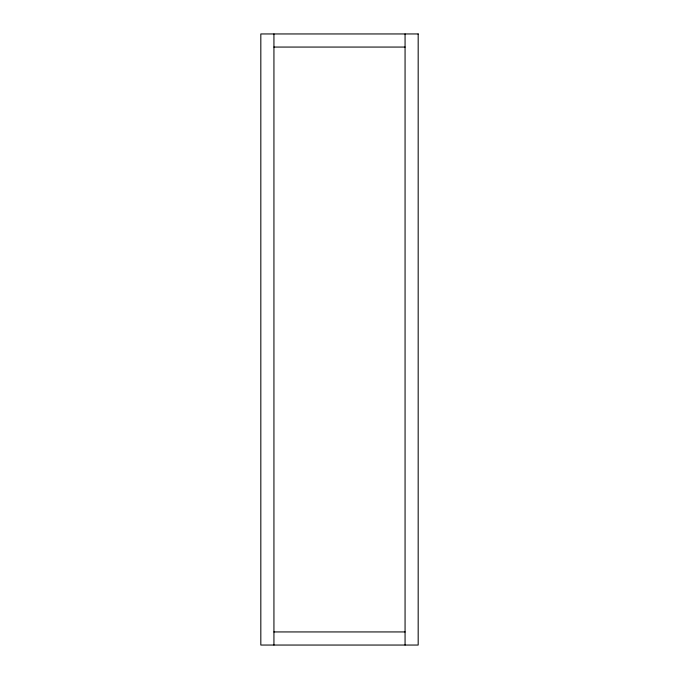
<?xml version="1.0" encoding="UTF-8"?>
<svg xmlns="http://www.w3.org/2000/svg" width="679" height="679" viewBox="0 0 679 679"><rect width="100%" height="100%" fill="white"/><g stroke="black" fill="none" stroke-linecap="round" stroke-linejoin="round"><path stroke-width="1.02" d="M273.934 47.063L405.066 47.063M273.934 631.937L405.066 631.937M405.066 33.95L405.066 645.05M273.934 33.95L273.934 645.05M418.179 33.95L260.821 33.95L260.821 645.05L418.179 645.05L418.179 33.95"/></g></svg>
